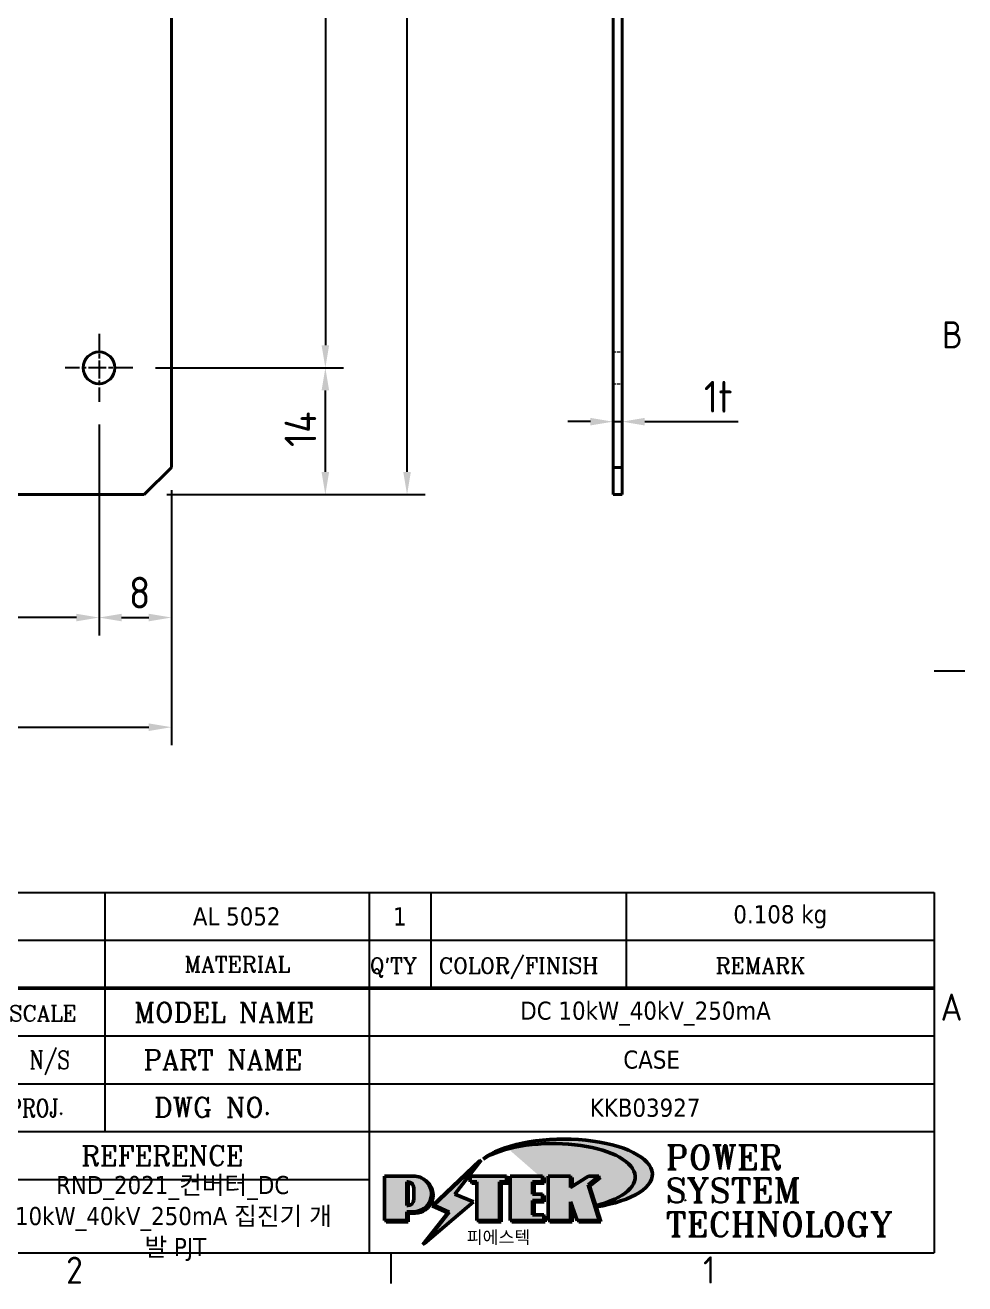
# Model space of a CAD drawing. Header units: millimetres. Extents: x 0 to 420, y 0 to 297.
# Drawn here: x 309.6 to 413.4, y 6.6 to 145.5 of the extents above; entities that cross this region are included whole.
import ezdxf
from ezdxf.enums import TextEntityAlignment as Align

# ---------------------------------------------------------------- set-up
doc = ezdxf.new("R2010")
doc.units = ezdxf.units.MM
doc.linetypes.add('CHAIN', pattern=[0.35429999999999995, 0.2362, -0.0295, 0.0591, -0.0295])
doc.linetypes.add('DASHED', pattern=[0.2067, 0.1654, -0.0413])
doc.layers.get('0').update_dxf_attribs({"color": 3, "lineweight": 25})
for name, color, linetype, lineweight in [('가려진 것(ISO)', 2, 'DASHED', 18), ('가시적인 것(ISO)', 3, 'Continuous', 40), ('경계(ISO)', 7, 'Continuous', 25), ('제목(ISO)', 5, 'Continuous', 50), ('중심 표식(ISO)', 1, 'Continuous', 25), ('치수(ISO)', 2, 'Continuous', 25), ('해치(ISO)', 7, 'Continuous', 18)]:
    doc.layers.add(name, color=color, linetype=linetype, lineweight=lineweight)
doc.styles.add('HAN_370', font='', dxfattribs={"width": 2})
doc.styles.add('RC_284', font='ROMANC.shx')
doc.styles.add('RC_292', font='ROMANC.shx')
doc.styles.add('ROMANT_294', font='romant.shx')
doc.styles.add('문자 텍스트_PSTEK_POSCO', font='isocp.shx')
doc.styles.add('치수 텍스트_PSTEK_POSCO', font='isocp.shx')
doc.styles.add('텍스트 스타일198', font='tahoma.ttf')
doc.styles.add('텍스트 스타일333', font='ROMANC.shx', dxfattribs={"width": 0.800000011920929})
doc.styles.get('HAN_370').set_extended_font_data('GulimChe')
doc.dimstyles.new('치수_PSTEK_POSCO', dxfattribs={"dimtxt": 3.5, "dimasz": 2.5, "dimexe": 2, "dimexo": 2.5, "dimgap": 1, "dimtad": 1, "dimrnd": 1e-08, "dimdsep": 46, "dimtxsty": '치수 텍스트_PSTEK_POSCO', "dimcen": 0.09, "dimdle": 10, "dimclrd": 7, "dimclre": 7, "dimclrt": 2, "dimadec": 1, "dimazin": 2, "dimtfac": 1, "dimtmove": 0, "dimatfit": 3, "dimfxl": 0, "dimtolj": 1, "dimlwd": -1, "dimlwe": -1, "dimarcsym": 0})

# ---------------------------------------------------------------- blocks, each defined once
blk = doc.blocks.new('경계 Default Border')
at = {"layer": '경계(ISO)'}
for p, q in [((410, 74.25000190734863), (413.4000015258789, 74.25000190734863)), ((350, 10), (350, 6.599999666213989))]:
    blk.add_line(p, q, dxfattribs=at)
at = {"layer": '경계(ISO)', "color": 2, "char_height": 3.00000011920929, "attachment_point": 7, "style": '문자 텍스트_PSTEK_POSCO'}
for s, insert in [('B', (410.878270202895, 109.8463944559917)), ('A', (410.7144008173592, 35.61784856929444)), ('2', (314.127739416884, 6.57139439638704)), ('1', (384.4860661041481, 6.59999988079071))]:
    blk.add_mtext(s, dxfattribs=dict(at, insert=insert))
blk = doc.blocks.new('제목 블록 PSTEK')
for color, points in [(252, [(317.2195697678507, 17.0593801673321), (322.0326348870767, 21.62682475217465), (322.2781991042243, 21.94392121864296), (317.0471853425802, 16.97985676345368), (318.7512090904202, 16.1899260703855), (316.0018030350395, 12.71868385740789), (316.3356552234328, 13.00206718743325), (318.9235935156908, 16.2694494742633)]), (5, [(321.6183518841322, 17.4193704504104), (319.5281351041078, 18.24969419629727), (322.4505835294948, 22.02344462252142), (317.2195697678507, 17.0593801673321), (318.9235935156908, 16.2694494742633), (316.1741874603099, 12.79820726128571)]), (1, [(324.4839107253602, 19.60711530335299), (325.2419748254881, 19.60711530335299), (325.2419748254881, 20.25857663940324), (321.2266040451076, 20.25857663940324), (321.2266040451076, 19.60711530335299), (321.9846681452406, 19.60711530335299), (321.9846681452406, 15.3430047401139), (324.4839107253602, 15.3430047401139)]), (252, [(321.9846681452406, 19.60711530335299), (321.4042753185749, 19.60711530335299), (321.4042753185749, 19.45905590879572), (321.9846681452406, 19.45905590879572)]), (252, [(324.6615819988275, 19.45905590879572), (325.4196460989604, 19.45905590879572), (325.4196460989604, 20.11051724484596), (325.2419748254881, 20.11051724484596), (325.2419748254881, 19.60711530335299), (324.4839107253602, 19.60711530335299), (324.4839107253602, 15.3430047401139), (322.1623394187076, 15.3430047401139), (322.1623394187076, 15.19494534555726), (324.6615819988275, 15.19494534555726)]), (1, [(329.2277337269622, 20.25857663940324), (325.65654113025, 20.25857663940324), (325.65654113025, 15.3430047401139), (329.3580259941756, 15.3430047401139), (329.3580259941756, 15.9944660761648), (328.1137701654877, 15.9944660761648), (328.1137701654877, 17.56360607323003), (329.2277337269622, 17.56360607323003), (329.2277337269622, 18.25543873810179), (328.1137701654877, 18.25543873810179), (328.1137701654877, 19.60711530335299), (329.2277337269622, 19.60711530335299)]), (252, [(328.2914414389548, 19.45905590879572), (329.4054050004294, 19.45905590879572), (329.4054050004294, 20.11051724484596), (329.2277337269622, 20.11051724484596), (329.2277337269622, 19.60711530335299), (328.1137701654877, 19.60711530335299), (328.1137701654877, 18.25543873810179), (328.2914414389548, 18.25543873810179)]), (1, [(332.3312149849806, 20.25857663940324), (329.8592894925411, 20.25857663940324), (329.8592894925411, 15.3430047401139), (332.3312149849806, 15.3430047401139), (332.3312149849806, 17.4318630164523), (333.0701931098801, 15.3430047401139), (335.4855464857051, 15.3430047401139), (334.2514536401189, 19.30614745124769), (335.4379594596742, 20.25857663940324), (334.3071782107978, 20.25857663940324), (332.3312149849806, 18.99741471888304)]), (252, [(332.5088862584528, 20.1105172448466), (332.3312149849806, 20.1105172448466), (332.3312149849806, 18.99741471888368), (332.5088862584528, 19.11081371413894)]), (252, [(335.6156307331414, 20.11051724484596), (335.2535118015555, 20.11051724484596), (334.2514536401189, 19.30614745124769), (335.4855464857051, 15.3430047401139), (333.1954852176545, 15.3430047401139), (333.2478643833523, 15.19494534555726), (335.6632177591723, 15.19494534555726), (334.4291249135862, 19.15808805669106)]), (252, [(328.2914414389548, 17.41554667867274), (329.4054050004294, 17.41554667867274), (329.4054050004294, 18.10737934354514), (329.2277337269622, 18.10737934354514), (329.2277337269622, 17.56360607323003), (328.1137701654877, 17.56360607323003), (328.1137701654877, 15.9944660761648), (328.2914414389548, 15.9944660761648)]), (252, [(332.5088862584528, 16.92964231796647), (332.3312149849806, 17.43186301645164), (332.3312149849806, 15.3430047401139), (330.0369607660135, 15.3430047401139), (330.0369607660135, 15.19494534555726), (332.5088862584528, 15.19494534555726)]), (252, [(329.5356972676428, 15.8464066816075), (329.3580259941756, 15.8464066816075), (329.3580259941756, 15.3430047401139), (325.8342124037171, 15.3430047401139), (325.8342124037171, 15.19494534555726), (329.5356972676428, 15.19494534555726)])]:
    blk.add_hatch(color=color).paths.add_polyline_path(points)
h = blk.add_hatch(color=1)
edge = h.paths.add_edge_path(flags=0)
edge.add_line((314.2242174273352, 19.60711530335299), (314.2242174273352, 17.00126995915134))
edge.add_line((314.2242174273352, 17.00126995915134), (314.3485873187598, 17.00126995915134))
edge.add_arc((314.3485873187598, 17.6527312952023), 0.6514613360509371, 270, 360)
edge.add_line((315.0000486548106, 17.6527312952023), (315.0000486548106, 18.95565396730211))
edge.add_arc((314.3485873187598, 18.95565396730212), 0.6514613360508712, 0, 90)
edge.add_line((314.3485873187598, 19.60711530335299), (314.2242174273352, 19.60711530335299))
edge = h.paths.add_edge_path()
edge.add_arc((314.9847713324306, 18.28938669179658), 1.969189947606664, 269.9999999999959, 450)
edge.add_line((314.9847713324306, 20.25857663940318), (311.7664314776902, 20.25857663940324))
edge.add_line((311.7664314776902, 20.25857663940324), (311.7664314776902, 15.3430047401139))
edge.add_line((311.7664314776902, 15.3430047401139), (314.2242174273352, 15.3430047401139))
edge.add_line((314.2242174273352, 15.3430047401139), (314.2242174273352, 16.32019674418991))
edge.add_line((314.2242174273352, 16.32019674418991), (314.9847713324307, 16.32019674418991))
h = blk.add_hatch(color=252)
edge = h.paths.add_edge_path()
edge.add_arc((314.9847713324309, 18.28938669179657), 1.969189947606666, 270, 406.8278729790604)
edge.add_arc((315.1624426058984, 18.1413272972396), 1.969189947606962, -90, 53.560984836317004, ccw=False)
edge.add_line((315.1624426058984, 16.17213734963263), (314.4018887008024, 16.17213734963263))
edge.add_line((314.4018887008024, 16.17213734963263), (314.4018887008024, 15.19494534555726))
edge.add_line((314.4018887008024, 15.19494534555726), (311.9441027511573, 15.19494534555726))
edge.add_line((311.9441027511573, 15.19494534555726), (311.9441027511573, 15.3430047401139))
edge.add_line((311.9441027511573, 15.3430047401139), (314.2242174273352, 15.3430047401139))
edge.add_line((314.2242174273352, 15.3430047401139), (314.2242174273352, 16.32019674418991))
edge.add_line((314.2242174273352, 16.32019674418991), (314.9847713324309, 16.32019674418991))
h = blk.add_hatch(color=252)
edge = h.paths.add_edge_path()
edge.add_line((314.4018887008024, 19.45905590879572), (314.5262585922315, 19.45905590879572))
edge.add_arc((314.5262585922314, 18.80759457274939), 0.6514613360463194, 60.4189348879147, 90.00000000000318, ccw=False)
edge.add_arc((314.3485873187602, 18.95565396730057), 0.6514613360524251, 39.96992292766206, 90.00000000009999)
edge.add_line((314.3485873187591, 19.60711530335307), (314.2242174273352, 19.60711530335298))
edge.add_line((314.2242174273352, 19.60711530335299), (314.2242174273352, 17.00126995915134))
edge.add_line((314.2242174273352, 17.00126995915134), (314.3485873187591, 17.00126995915134))
edge.add_arc((314.3485873187568, 17.652731295233), 0.6514613360816299, 270.0000000002, 274.6930825552478)
edge.add_line((314.4018887008024, 17.0034541317032), (314.4018887008024, 19.45905590879572))
at = {"layer": '해치(ISO)'}
h = blk.add_hatch(color=140, dxfattribs=at)
edge = h.paths.add_edge_path()
edge.add_ellipse((330.3660919371412, 20.15576403068321), major_axis=(9.100907360794343, 0), ratio=0.4069904968023172, start_angle=301.3098473703837, end_angle=507.7436900681698)
edge.add_ellipse((331.5340919371412, 20.4634168429492), major_axis=(-9.82350664112931, 0), ratio=0.3942600559756514, start_angle=111.51207141178469, end_angle=334.47025347086895, ccw=False)
edge.add_line((335.1363447531188, 16.8601935978785), (335.0955236905705, 16.99119398620872))
at = {"color": 180}
for p, q in [((182.4757929790549, 51.56524660363496), (372.4757929537551, 51.56524660363496)), ((280.8758854511282, 51.56524660363496), (280.8758854511282, 41.00524660363494)), ((310.0881549537552, 51.56524660363496), (310.0881549537553, 41.00524660363494)), ((316.9044520275131, 51.56524660363496), (316.9044520275127, 41.00524660363494)), ((338.4566026226726, 51.56524660363496), (338.4566026226727, 41.00524660363494)), ((372.4757929537551, 51.56524660363496), (372.4757929537551, 11.79100474011389)), ((182.475792979055, 46.2852466036349), (372.4757929537551, 46.28524660363492)), ((280.8758854511282, 41.00524660363494), (280.8758854511282, 25.16524660363502)), ((310.088154953755, 41.00524660363494), (310.088154953755, 11.79100474011392)), ((206.451475290024, 35.72524660363497), (372.4757929537551, 35.72524660363497)), ((255.917593136736, 30.44524660363498), (372.4757929537552, 30.44524660363501)), ((255.9175931367359, 25.16524660363502), (372.4757929537552, 25.165246603635)), ((255.9175931367359, 19.88524660363481), (310.0881549537553, 19.88524660363481)), ((182.475792979055, 11.79100474011392), (372.4757929537551, 11.79100474011389))]:
    blk.add_line(p, q, dxfattribs=at)
at = {"color": 7, "lineweight": 50}
blk.add_line((206.451475290024, 41.00524660363494), (372.4757929537551, 41.00524660363496), dxfattribs=at)
at = {"color": 7}
for p, q in [((322.2781991042243, 21.94392121864296), (317.0471853425802, 16.97985676345368)), ((322.4505835294948, 22.02344462252142), (317.2195697678507, 17.0593801673321)), ((317.2195697678507, 17.0593801673321), (322.0326348870767, 21.62682475217465)), ((319.5281351041078, 18.24969419629727), (322.4505835294948, 22.02344462252142)), ((322.0326348870767, 21.62682475217465), (322.2781991042243, 21.94392121864296)), ((311.7664314776902, 20.25900474011391), (311.7664314776902, 15.34300474011391)), ((314.9847713324309, 20.25857663940324), (311.7664314776902, 20.25857663940324)), ((314.9847713324309, 20.25857663940324), (311.7664314776902, 20.25857663940324)), ((311.7664314776902, 20.25857663940324), (311.7664314776902, 15.3430047401139)), ((314.2242174273352, 17.00126995915134), (314.2242174273352, 19.60711530335299)), ((314.2242174273352, 19.60711530335299), (314.3485873187591, 19.60711530335299)), ((314.3485873187591, 19.60711530335299), (314.2242174273352, 19.60711530335299)), ((314.2242174273352, 19.60711530335299), (314.2242174273352, 17.00126995915134)), ((314.2242174273352, 17.00126995915134), (314.2242174273352, 19.60711530335299)), ((314.2242174273352, 19.60711530335299), (314.3485873187591, 19.60711530335299)), ((314.4018887008024, 19.45905590879572), (314.5262585922314, 19.45905590879572)), ((314.4018887008024, 17.0034541317032), (314.4018887008024, 19.45905590879572)), ((325.2419748254881, 20.25857663940324), (321.2266040451076, 20.25857663940324)), ((321.2266040451076, 20.25857663940324), (321.2266040451076, 19.60711530335299)), ((325.2419748254881, 20.25857663940324), (321.2266040451076, 20.25857663940324)), ((321.2266040451076, 20.25857663940324), (321.2266040451076, 19.60711530335299)), ((321.2266040451076, 19.60711530335299), (321.9846681452406, 19.60711530335299)), ((321.2266040451076, 19.60711530335299), (321.9846681452406, 19.60711530335299)), ((321.4042753185749, 19.60711530335299), (321.4042753185749, 19.45905590879572)), ((321.9846681452406, 19.60711530335299), (321.4042753185749, 19.60711530335299)), ((321.4042753185749, 19.45905590879572), (321.9846681452406, 19.45905590879572)), ((321.9846681452406, 19.60711530335299), (321.9846681452406, 15.3430047401139)), ((321.9846681452406, 19.45905590879572), (321.9846681452406, 19.60711530335299)), ((321.9846681452406, 19.60711530335299), (321.9846681452406, 15.3430047401139)), ((324.4839107253602, 19.60711530335299), (325.2419748254881, 19.60711530335299)), ((324.4839107253602, 15.3430047401139), (324.4839107253602, 19.60711530335299)), ((325.2419748254881, 19.60711530335299), (324.4839107253602, 19.60711530335299)), ((324.4839107253602, 19.60711530335299), (324.4839107253602, 15.3430047401139)), ((324.4839107253602, 19.60711530335299), (325.2419748254881, 19.60711530335299)), ((324.4839107253602, 15.3430047401139), (324.4839107253602, 19.60711530335299)), ((324.6615819988275, 19.45905590879572), (325.4196460989604, 19.45905590879572)), ((324.6615819988275, 15.19494534555726), (324.6615819988275, 19.45905590879572)), ((325.2419748254881, 19.60711530335299), (325.2419748254881, 20.25857663940324)), ((325.2419748254881, 19.60711530335299), (325.2419748254881, 20.25857663940324)), ((325.4196460989604, 20.11051724484596), (325.2419748254881, 20.11051724484596)), ((325.2419748254881, 20.11051724484596), (325.2419748254881, 19.60711530335299)), ((325.4196460989604, 19.45905590879572), (325.4196460989604, 20.11051724484596)), ((329.2277337269622, 20.25857663940324), (325.65654113025, 20.25857663940324)), ((325.65654113025, 20.25857663940324), (325.65654113025, 15.3430047401139)), ((325.65654113025, 20.25857663940324), (325.65654113025, 15.3430047401139)), ((329.2277337269622, 20.25857663940324), (325.65654113025, 20.25857663940324)), ((328.1137701654877, 18.25543873810179), (328.1137701654877, 19.60711530335299)), ((328.1137701654877, 19.60711530335299), (329.2277337269622, 19.60711530335299)), ((329.2277337269622, 19.60711530335299), (328.1137701654877, 19.60711530335299)), ((328.1137701654877, 19.60711530335299), (328.1137701654877, 18.25543873810179)), ((328.1137701654877, 18.25543873810179), (328.1137701654877, 19.60711530335299)), ((328.1137701654877, 19.60711530335299), (329.2277337269622, 19.60711530335299)), ((328.2914414389548, 18.25543873810179), (328.2914414389548, 19.45905590879572)), ((328.2914414389548, 19.45905590879572), (329.4054050004294, 19.45905590879572)), ((329.2277337269622, 19.60711530335299), (329.2277337269622, 20.25857663940324)), ((329.2277337269622, 19.60711530335299), (329.2277337269622, 20.25857663940324)), ((329.4054050004294, 20.11051724484596), (329.2277337269622, 20.11051724484596)), ((329.2277337269622, 20.11051724484596), (329.2277337269622, 19.60711530335299)), ((329.4054050004294, 19.45905590879572), (329.4054050004294, 20.11051724484596)), ((332.3312149849806, 20.25857663940324), (329.8592894925411, 20.25857663940324)), ((329.8592894925411, 20.25857663940324), (329.8592894925411, 15.3430047401139)), ((329.8592894925411, 20.25857663940324), (329.8592894925411, 15.3430047401139)), ((332.3312149849806, 20.25857663940324), (329.8592894925411, 20.25857663940324)), ((334.3071782107978, 20.25857663940324), (332.3312149849806, 18.99741471888304)), ((332.3312149849806, 18.99741471888304), (332.3312149849806, 20.25857663940324)), ((334.3071782107978, 20.25857663940324), (332.3312149849806, 18.99741471888304)), ((332.3312149849806, 18.99741471888304), (332.3312149849806, 20.25857663940324)), ((332.5088862584528, 20.1105172448466), (332.3312149849806, 20.1105172448466)), ((332.3312149849806, 20.1105172448466), (332.3312149849806, 18.99741471888368)), ((332.5088862584528, 19.11081371413894), (332.5088862584528, 20.1105172448466)), ((334.2514536401189, 19.30614745124769), (335.4379594596742, 20.25857663940324)), ((334.2514536401189, 19.30614745124769), (335.4379594596742, 20.25857663940324)), ((335.2535118015555, 20.11051724484596), (334.2514536401189, 19.30614745124769)), ((335.4379594596742, 20.25857663940324), (334.3071782107978, 20.25857663940324)), ((335.4379594596742, 20.25857663940324), (334.3071782107978, 20.25857663940324)), ((334.4291249135862, 19.15808805669104), (335.6156307331414, 20.11051724484596)), ((335.6156307331414, 20.11051724484596), (335.2535118015555, 20.11051724484596)), ((315.0000486548106, 18.95565396730275), (315.0000486548106, 17.65273129520161)), ((315.0000486548106, 18.95565396730275), (315.0000486548106, 17.65273129520161)), ((321.6183518841322, 17.4193704504104), (319.5281351041078, 18.24969419629727)), ((329.2277337269622, 18.25543873810179), (328.1137701654877, 18.25543873810179)), ((328.1137701654877, 18.25543873810179), (328.2914414389548, 18.25543873810179)), ((329.2277337269622, 18.25543873810179), (328.1137701654877, 18.25543873810179)), ((329.2277337269622, 17.56360607323003), (329.2277337269622, 18.25543873810179)), ((329.2277337269622, 17.56360607323003), (329.2277337269622, 18.25543873810179)), ((329.4054050004294, 18.10737934354514), (329.2277337269622, 18.10737934354514)), ((329.2277337269622, 18.10737934354514), (329.2277337269622, 17.56360607323003)), ((329.4054050004294, 17.41554667867274), (329.4054050004294, 18.10737934354514)), ((332.3312149849806, 18.99741471888368), (332.5088862584528, 19.11081371413894)), ((335.4855464857051, 15.3430047401139), (334.2514536401189, 19.30614745124769)), ((334.2514536401189, 19.30614745124769), (335.4855464857051, 15.3430047401139)), ((335.4855464857051, 15.3430047401139), (334.2514536401189, 19.30614745124769)), ((335.6632177591723, 15.19494534555726), (334.4291249135862, 19.15808805669104)), ((314.3485873187591, 17.00126995915134), (314.2242174273352, 17.00126995915134)), ((314.2242174273352, 17.00126995915134), (314.3485873187591, 17.00126995915134)), ((314.3485873187591, 17.00126995915134), (314.2242174273352, 17.00126995915134)), ((316.1741874603099, 12.79820726128571), (321.6183518841322, 17.4193704504104)), ((317.0471853425802, 16.97985676345368), (318.7512090904202, 16.1899260703855)), ((318.9235935156908, 16.2694494742633), (317.2195697678507, 17.0593801673321)), ((317.2195697678507, 17.0593801673321), (318.9235935156908, 16.2694494742633)), ((328.1137701654877, 17.56360607323003), (329.2277337269622, 17.56360607323003)), ((328.1137701654877, 15.9944660761648), (328.1137701654877, 17.56360607323003)), ((329.2277337269622, 17.56360607323003), (328.1137701654877, 17.56360607323003)), ((328.1137701654877, 17.56360607323003), (328.1137701654877, 15.9944660761648)), ((328.1137701654877, 17.56360607323003), (329.2277337269622, 17.56360607323003)), ((328.1137701654877, 15.9944660761648), (328.1137701654877, 17.56360607323003)), ((328.2914414389548, 15.9944660761648), (328.2914414389548, 17.41554667867274)), ((328.2914414389548, 17.41554667867274), (329.4054050004294, 17.41554667867274)), ((332.3312149849806, 17.4318630164523), (333.0701931098801, 15.3430047401139)), ((332.3312149849806, 15.3430047401139), (332.3312149849806, 17.4318630164523)), ((332.5088862584528, 16.92964231796647), (332.3312149849806, 17.43186301645164)), ((332.3312149849806, 17.43186301645164), (332.3312149849806, 15.3430047401139)), ((332.3312149849806, 17.4318630164523), (333.0701931098801, 15.3430047401139)), ((332.3312149849806, 15.3430047401139), (332.3312149849806, 17.4318630164523)), ((332.5088862584528, 15.19494534555726), (332.5088862584528, 16.92964231796647)), ((345.0447381189468, 17.50375595811051), (344.9867755289346, 17.689895936919)), ((311.7664314776902, 15.3430047401139), (314.2242174273352, 15.3430047401139)), ((311.7664314776902, 15.3430047401139), (314.2242174273352, 15.3430047401139)), ((314.2242174273352, 15.3430047401139), (311.9441027511573, 15.3430047401139)), ((311.9441027511573, 15.3430047401139), (311.9441027511573, 15.19494534555726)), ((314.2242174273352, 16.32019674418991), (314.9847713324309, 16.32019674418991)), ((314.2242174273352, 15.3430047401139), (314.2242174273352, 16.32019674418991)), ((314.9847713324309, 16.32019674418991), (314.2242174273352, 16.32019674418991)), ((314.2242174273352, 16.32019674418991), (314.2242174273352, 15.3430047401139)), ((314.2242174273352, 16.32019674418991), (314.9847713324309, 16.32019674418991)), ((314.2242174273352, 15.3430047401139), (314.2242174273352, 16.32019674418991)), ((314.4018887008024, 16.17213734963263), (315.162442605898, 16.17213734963263)), ((314.4018887008024, 15.19494534555726), (314.4018887008024, 16.17213734963263)), ((318.7512090904202, 16.1899260703855), (316.0018030350395, 12.71868385740789)), ((318.9235935156908, 16.2694494742633), (316.1741874603099, 12.79820726128571)), ((316.3356552234328, 13.00206718743325), (318.9235935156908, 16.2694494742633)), ((321.9846681452406, 15.3430047401139), (324.4839107253602, 15.3430047401139)), ((321.9846681452406, 15.3430047401139), (324.4839107253602, 15.3430047401139)), ((324.4839107253602, 15.3430047401139), (322.1623394187076, 15.3430047401139)), ((322.1623394187076, 15.3430047401139), (322.1623394187076, 15.19494534555726)), ((325.65654113025, 15.3430047401139), (329.3580259941756, 15.3430047401139)), ((325.65654113025, 15.3430047401139), (329.3580259941756, 15.3430047401139)), ((329.3580259941756, 15.3430047401139), (325.8342124037171, 15.3430047401139)), ((325.8342124037171, 15.3430047401139), (325.8342124037171, 15.19494534555726)), ((329.3580259941756, 15.9944660761648), (328.1137701654877, 15.9944660761648)), ((328.1137701654877, 15.9944660761648), (328.2914414389548, 15.9944660761648)), ((329.3580259941756, 15.9944660761648), (328.1137701654877, 15.9944660761648)), ((329.3580259941756, 15.3430047401139), (329.3580259941756, 15.9944660761648)), ((329.3580259941756, 15.3430047401139), (329.3580259941756, 15.9944660761648)), ((329.5356972676428, 15.8464066816075), (329.3580259941756, 15.8464066816075)), ((329.3580259941756, 15.8464066816075), (329.3580259941756, 15.3430047401139)), ((329.5356972676428, 15.19494534555726), (329.5356972676428, 15.8464066816075)), ((329.8592894925411, 15.3430047401139), (332.3312149849806, 15.3430047401139)), ((329.8592894925411, 15.3430047401139), (332.3312149849806, 15.3430047401139)), ((332.3312149849806, 15.3430047401139), (330.0369607660135, 15.3430047401139)), ((330.0369607660135, 15.3430047401139), (330.0369607660135, 15.19494534555726)), ((333.0701931098801, 15.3430047401139), (335.4855464857051, 15.3430047401139)), ((333.0701931098801, 15.3430047401139), (335.4855464857051, 15.3430047401139)), ((335.4855464857051, 15.3430047401139), (333.1954852176545, 15.3430047401139)), ((333.1954852176545, 15.3430047401139), (333.2478643833523, 15.19494534555726)), ((311.9441027511573, 15.19494534555726), (314.4018887008024, 15.19494534555726)), ((322.1623394187076, 15.19494534555726), (324.6615819988275, 15.19494534555726)), ((325.8342124037171, 15.19494534555726), (329.5356972676428, 15.19494534555726)), ((330.0369607660135, 15.19494534555726), (332.5088862584528, 15.19494534555726)), ((333.2478643833523, 15.19494534555726), (335.6632177591723, 15.19494534555726)), ((316.0018030350395, 12.71868385740789), (316.3356552234328, 13.00206718743325))]:
    blk.add_line(p, q, dxfattribs=at)
at = {"color": 5}
for p, q in [((322.4505835294948, 22.02344462252142), (317.2195697678507, 17.0593801673321)), ((319.5281351041078, 18.24969419629727), (322.4505835294948, 22.02344462252142)), ((321.6183518841322, 17.4193704504104), (319.5281351041078, 18.24969419629727)), ((316.1741874603099, 12.79820726128571), (321.6183518841322, 17.4193704504104)), ((317.2195697678507, 17.0593801673321), (318.9235935156908, 16.2694494742633)), ((318.9235935156908, 16.2694494742633), (316.1741874603099, 12.79820726128571))]:
    blk.add_line(p, q, dxfattribs=at)
at = {"color": 1}
for p, q in [((314.9847713324309, 20.25857663940324), (311.7664314776902, 20.25857663940324)), ((311.7664314776902, 20.25857663940324), (311.7664314776902, 15.3430047401139)), ((314.2242174273352, 17.00126995915134), (314.2242174273352, 19.60711530335299)), ((314.2242174273352, 19.60711530335299), (314.3485873187591, 19.60711530335299)), ((325.2419748254881, 20.25857663940324), (321.2266040451076, 20.25857663940324)), ((321.2266040451076, 20.25857663940324), (321.2266040451076, 19.60711530335299)), ((321.2266040451076, 19.60711530335299), (321.9846681452406, 19.60711530335299)), ((321.9846681452406, 19.60711530335299), (321.9846681452406, 15.3430047401139)), ((324.4839107253602, 19.60711530335299), (325.2419748254881, 19.60711530335299)), ((324.4839107253602, 15.3430047401139), (324.4839107253602, 19.60711530335299)), ((325.2419748254881, 19.60711530335299), (325.2419748254881, 20.25857663940324)), ((329.2277337269622, 20.25857663940324), (325.65654113025, 20.25857663940324)), ((325.65654113025, 20.25857663940324), (325.65654113025, 15.3430047401139)), ((328.1137701654877, 18.25543873810179), (328.1137701654877, 19.60711530335299)), ((328.1137701654877, 19.60711530335299), (329.2277337269622, 19.60711530335299)), ((329.2277337269622, 19.60711530335299), (329.2277337269622, 20.25857663940324)), ((332.3312149849806, 20.25857663940324), (329.8592894925411, 20.25857663940324)), ((329.8592894925411, 20.25857663940324), (329.8592894925411, 15.3430047401139)), ((334.3071782107978, 20.25857663940324), (332.3312149849806, 18.99741471888304)), ((332.3312149849806, 18.99741471888304), (332.3312149849806, 20.25857663940324)), ((334.2514536401189, 19.30614745124769), (335.4379594596742, 20.25857663940324)), ((335.4379594596742, 20.25857663940324), (334.3071782107978, 20.25857663940324)), ((315.0000486548106, 18.95565396730275), (315.0000486548106, 17.65273129520161)), ((329.2277337269622, 18.25543873810179), (328.1137701654877, 18.25543873810179)), ((329.2277337269622, 17.56360607323003), (329.2277337269622, 18.25543873810179)), ((335.4855464857051, 15.3430047401139), (334.2514536401189, 19.30614745124769)), ((314.3485873187591, 17.00126995915134), (314.2242174273352, 17.00126995915134)), ((328.1137701654877, 17.56360607323003), (329.2277337269622, 17.56360607323003)), ((328.1137701654877, 15.9944660761648), (328.1137701654877, 17.56360607323003)), ((332.3312149849806, 17.4318630164523), (333.0701931098801, 15.3430047401139)), ((332.3312149849806, 15.3430047401139), (332.3312149849806, 17.4318630164523)), ((311.7664314776902, 15.3430047401139), (314.2242174273352, 15.3430047401139)), ((314.2242174273352, 16.32019674418991), (314.9847713324309, 16.32019674418991)), ((314.2242174273352, 15.3430047401139), (314.2242174273352, 16.32019674418991)), ((321.9846681452406, 15.3430047401139), (324.4839107253602, 15.3430047401139)), ((325.65654113025, 15.3430047401139), (329.3580259941756, 15.3430047401139)), ((329.3580259941756, 15.9944660761648), (328.1137701654877, 15.9944660761648)), ((329.3580259941756, 15.3430047401139), (329.3580259941756, 15.9944660761648)), ((329.8592894925411, 15.3430047401139), (332.3312149849806, 15.3430047401139)), ((333.0701931098801, 15.3430047401139), (335.4855464857051, 15.3430047401139))]:
    blk.add_line(p, q, dxfattribs=at)
at = {"color": 7}
for centre, radius, start, end in [((314.3485873187598, 18.95565396730211), 0.6514613360508712, 0, 90), ((314.3485873187602, 18.95565396730057), 0.6514613360524251, 39.96992292766117, 90), ((314.3485873187598, 18.95565396730212), 0.6514613360508712, 0, 90), ((314.5262585922314, 18.80759457274939), 0.6514613360463193, 60.41893488791137, 90), ((314.9847713324309, 18.28938669179658), 1.969189947606665, 270, 90), ((314.9847713324309, 18.28938669179658), 1.969189947606665, 270, 90), ((314.9847713324307, 18.2893866917965), 1.969189947606594, 270, 46.82787297909833), ((315.1624426058984, 18.1413272972396), 1.969189947606961, 270, 53.56098483636067), ((314.3485873187597, 17.65273129520228), 0.6514613360509381, 270, 0), ((314.3485873187598, 17.6527312952023), 0.6514613360509381, 270, 0), ((314.3485873187568, 17.652731295233), 0.6514613360816299, 270, 274.6930825552478)]:
    blk.add_arc(centre, radius, start, end, dxfattribs=at)
at = {"color": 1}
for centre, radius, start, end in [((314.3485873187598, 18.95565396730211), 0.6514613360508712, 0, 90), ((314.9847713324309, 18.28938669179657), 1.969189947606665, 270, 90), ((314.3485873187598, 17.6527312952023), 0.6514613360509381, 270, 0)]:
    blk.add_arc(centre, radius, start, end, dxfattribs=at)
at = {"layer": '제목(ISO)'}
for p, q in [((322.2781991042243, 21.94392121864296), (317.0471853425802, 16.97985676345368)), ((322.4505835294948, 22.02344462252142), (317.2195697678507, 17.0593801673321)), ((317.2195697678507, 17.0593801673321), (322.0326348870767, 21.62682475217465)), ((319.5281351041078, 18.24969419629727), (322.4505835294948, 22.02344462252142)), ((322.0326348870767, 21.62682475217465), (322.2781991042243, 21.94392121864296)), ((314.9847713324306, 20.25857663940324), (311.7664314776902, 20.25857663940324)), ((311.7664314776902, 20.25857663940324), (311.7664314776902, 15.3430047401139)), ((314.2242174273352, 17.00126995915134), (314.2242174273352, 19.60711530335299)), ((314.2242174273352, 19.60711530335299), (314.3485873187598, 19.60711530335299)), ((314.3485873187591, 19.60711530335299), (314.2242174273352, 19.60711530335299)), ((314.2242174273352, 19.60711530335299), (314.2242174273352, 17.00126995915134)), ((314.4018887008024, 19.45905590879572), (314.5262585922314, 19.45905590879572)), ((314.4018887008024, 17.0034541317032), (314.4018887008024, 19.45905590879572)), ((325.2419748254881, 20.25857663940324), (321.2266040451076, 20.25857663940324)), ((321.2266040451076, 20.25857663940324), (321.2266040451076, 19.60711530335299)), ((321.2266040451076, 19.60711530335299), (321.9846681452406, 19.60711530335299)), ((321.9846681452406, 19.60711530335299), (321.4042753185749, 19.60711530335299)), ((321.4042753185749, 19.60711530335299), (321.4042753185749, 19.45905590879572)), ((321.4042753185749, 19.45905590879572), (321.9846681452406, 19.45905590879572)), ((321.9846681452406, 19.60711530335299), (321.9846681452406, 15.3430047401139)), ((321.9846681452406, 19.45905590879572), (321.9846681452406, 19.60711530335299)), ((324.4839107253602, 19.60711530335299), (325.2419748254881, 19.60711530335299)), ((324.4839107253602, 15.3430047401139), (324.4839107253602, 19.60711530335299)), ((325.2419748254881, 19.60711530335299), (324.4839107253602, 19.60711530335299)), ((324.4839107253602, 19.60711530335299), (324.4839107253602, 15.3430047401139)), ((324.6615819988275, 19.45905590879572), (325.4196460989604, 19.45905590879572)), ((324.6615819988275, 15.19494534555726), (324.6615819988275, 19.45905590879572)), ((325.2419748254881, 19.60711530335299), (325.2419748254881, 20.25857663940324)), ((325.4196460989604, 20.11051724484596), (325.2419748254881, 20.11051724484596)), ((325.2419748254881, 20.11051724484596), (325.2419748254881, 19.60711530335299)), ((325.4196460989604, 19.45905590879572), (325.4196460989604, 20.11051724484596)), ((329.2277337269622, 20.25857663940324), (325.65654113025, 20.25857663940324)), ((325.65654113025, 20.25857663940324), (325.65654113025, 15.3430047401139)), ((328.1137701654877, 18.25543873810179), (328.1137701654877, 19.60711530335299)), ((328.1137701654877, 19.60711530335299), (329.2277337269622, 19.60711530335299)), ((329.2277337269622, 19.60711530335299), (328.1137701654877, 19.60711530335299)), ((328.1137701654877, 19.60711530335299), (328.1137701654877, 18.25543873810179)), ((328.2914414389548, 19.45905590879572), (329.4054050004294, 19.45905590879572)), ((328.2914414389548, 18.25543873810179), (328.2914414389548, 19.45905590879572)), ((329.2277337269622, 19.60711530335299), (329.2277337269622, 20.25857663940324)), ((329.4054050004294, 20.11051724484596), (329.2277337269622, 20.11051724484596)), ((329.2277337269622, 20.11051724484596), (329.2277337269622, 19.60711530335299)), ((329.4054050004294, 19.45905590879572), (329.4054050004294, 20.11051724484596)), ((332.3312149849806, 20.25857663940324), (329.8592894925411, 20.25857663940324)), ((329.8592894925411, 20.25857663940324), (329.8592894925411, 15.3430047401139)), ((334.3071782107978, 20.25857663940324), (332.3312149849806, 18.99741471888304)), ((332.3312149849806, 18.99741471888304), (332.3312149849806, 20.25857663940324)), ((332.5088862584528, 20.1105172448466), (332.3312149849806, 20.1105172448466)), ((332.3312149849806, 20.1105172448466), (332.3312149849806, 18.99741471888368)), ((332.5088862584528, 19.11081371413894), (332.5088862584528, 20.1105172448466)), ((334.2514536401189, 19.30614745124769), (335.4379594596742, 20.25857663940324)), ((335.2535118015555, 20.11051724484596), (334.2514536401189, 19.30614745124769)), ((335.4379594596742, 20.25857663940324), (334.3071782107978, 20.25857663940324)), ((334.4291249135862, 19.15808805669106), (335.6156307331414, 20.11051724484596)), ((335.6156307331414, 20.11051724484596), (335.2535118015555, 20.11051724484596)), ((315.0000486548106, 18.95565396730211), (315.0000486548106, 17.6527312952023)), ((321.6183518841322, 17.4193704504104), (319.5281351041078, 18.24969419629727)), ((329.2277337269622, 18.25543873810179), (328.1137701654877, 18.25543873810179)), ((328.1137701654877, 18.25543873810179), (328.2914414389548, 18.25543873810179)), ((329.2277337269622, 17.56360607323003), (329.2277337269622, 18.25543873810179)), ((329.4054050004294, 18.10737934354514), (329.2277337269622, 18.10737934354514)), ((329.2277337269622, 18.10737934354514), (329.2277337269622, 17.56360607323003)), ((329.4054050004294, 17.41554667867274), (329.4054050004294, 18.10737934354514)), ((332.3312149849806, 18.99741471888368), (332.5088862584528, 19.11081371413894)), ((335.4855464857051, 15.3430047401139), (334.2514536401189, 19.30614745124769)), ((334.2514536401189, 19.30614745124769), (335.4855464857051, 15.3430047401139)), ((335.6632177591723, 15.19494534555726), (334.4291249135862, 19.15808805669106)), ((314.3485873187598, 17.00126995915134), (314.2242174273352, 17.00126995915134)), ((314.2242174273352, 17.00126995915134), (314.3485873187591, 17.00126995915134)), ((316.1741874603099, 12.79820726128571), (321.6183518841322, 17.4193704504104)), ((317.0471853425802, 16.97985676345368), (318.7512090904202, 16.1899260703855)), ((317.2195697678507, 17.0593801673321), (318.9235935156908, 16.2694494742633)), ((318.9235935156908, 16.2694494742633), (317.2195697678507, 17.0593801673321)), ((328.1137701654877, 15.9944660761648), (328.1137701654877, 17.56360607323003)), ((328.1137701654877, 17.56360607323003), (329.2277337269622, 17.56360607323003)), ((329.2277337269622, 17.56360607323003), (328.1137701654877, 17.56360607323003)), ((328.1137701654877, 17.56360607323003), (328.1137701654877, 15.9944660761648)), ((328.2914414389548, 17.41554667867274), (329.4054050004294, 17.41554667867274)), ((328.2914414389548, 15.9944660761648), (328.2914414389548, 17.41554667867274)), ((332.3312149849806, 15.3430047401139), (332.3312149849806, 17.4318630164523)), ((332.3312149849806, 17.4318630164523), (333.0701931098801, 15.3430047401139)), ((332.5088862584528, 16.92964231796647), (332.3312149849806, 17.43186301645164)), ((332.3312149849806, 17.43186301645164), (332.3312149849806, 15.3430047401139)), ((332.5088862584528, 15.19494534555726), (332.5088862584528, 16.92964231796647)), ((311.7664314776902, 15.3430047401139), (314.2242174273352, 15.3430047401139)), ((314.2242174273352, 15.3430047401139), (311.9441027511573, 15.3430047401139)), ((311.9441027511573, 15.3430047401139), (311.9441027511573, 15.19494534555726)), ((314.2242174273352, 15.3430047401139), (314.2242174273352, 16.32019674418991)), ((314.2242174273352, 16.32019674418991), (314.9847713324307, 16.32019674418991)), ((314.9847713324309, 16.32019674418991), (314.2242174273352, 16.32019674418991)), ((314.2242174273352, 16.32019674418991), (314.2242174273352, 15.3430047401139)), ((314.4018887008024, 15.19494534555726), (314.4018887008024, 16.17213734963263)), ((314.4018887008024, 16.17213734963263), (315.1624426058984, 16.17213734963263)), ((318.7512090904202, 16.1899260703855), (316.0018030350395, 12.71868385740789)), ((318.9235935156908, 16.2694494742633), (316.1741874603099, 12.79820726128571)), ((316.3356552234328, 13.00206718743325), (318.9235935156908, 16.2694494742633)), ((321.9846681452406, 15.3430047401139), (324.4839107253602, 15.3430047401139)), ((324.4839107253602, 15.3430047401139), (322.1623394187076, 15.3430047401139)), ((322.1623394187076, 15.3430047401139), (322.1623394187076, 15.19494534555726)), ((325.65654113025, 15.3430047401139), (329.3580259941756, 15.3430047401139)), ((329.3580259941756, 15.3430047401139), (325.8342124037171, 15.3430047401139)), ((325.8342124037171, 15.3430047401139), (325.8342124037171, 15.19494534555726)), ((329.3580259941756, 15.9944660761648), (328.1137701654877, 15.9944660761648)), ((328.1137701654877, 15.9944660761648), (328.2914414389548, 15.9944660761648)), ((329.3580259941756, 15.3430047401139), (329.3580259941756, 15.9944660761648)), ((329.5356972676428, 15.8464066816075), (329.3580259941756, 15.8464066816075)), ((329.3580259941756, 15.8464066816075), (329.3580259941756, 15.3430047401139)), ((329.5356972676428, 15.19494534555726), (329.5356972676428, 15.8464066816075)), ((329.8592894925411, 15.3430047401139), (332.3312149849806, 15.3430047401139)), ((332.3312149849806, 15.3430047401139), (330.0369607660135, 15.3430047401139)), ((330.0369607660135, 15.3430047401139), (330.0369607660135, 15.19494534555726)), ((333.0701931098801, 15.3430047401139), (335.4855464857051, 15.3430047401139)), ((335.4855464857051, 15.3430047401139), (333.1954852176545, 15.3430047401139)), ((333.1954852176545, 15.3430047401139), (333.2478643833523, 15.19494534555726)), ((311.9441027511573, 15.19494534555726), (314.4018887008024, 15.19494534555726)), ((322.1623394187076, 15.19494534555726), (324.6615819988275, 15.19494534555726)), ((325.8342124037171, 15.19494534555726), (329.5356972676428, 15.19494534555726)), ((330.0369607660135, 15.19494534555726), (332.5088862584528, 15.19494534555726)), ((333.2478643833523, 15.19494534555726), (335.6632177591723, 15.19494534555726)), ((316.0018030350395, 12.71868385740789), (316.3356552234328, 13.00206718743325))]:
    blk.add_line(p, q, dxfattribs=at)
at = {"layer": '제목(ISO)', "color": 4}
blk.add_line((335.1363447531188, 16.8601935978785), (335.0955236905705, 16.99119398620872), dxfattribs=at)
at = {"layer": '제목(ISO)'}
for centre, radius, start, end in [((314.3485873187598, 18.95565396730212), 0.6514613360508712, 0, 90), ((314.3485873187602, 18.95565396730057), 0.6514613360524251, 39.96992292766117, 90), ((314.5262585922314, 18.80759457274939), 0.6514613360463193, 60.41893488791137, 90), ((314.9847713324306, 18.28938669179658), 1.969189947606664, 46.82787297909431, 90), ((314.9847713324307, 18.2893866917965), 1.969189947606594, 270, 46.82787297909833), ((314.9847713324309, 18.28938669179657), 1.969189947606666, 270, 46.8278729790603), ((315.1624426058984, 18.1413272972396), 1.969189947606962, 270, 53.56098483631701), ((314.3485873187598, 17.6527312952023), 0.6514613360509371, 270, 0), ((314.3485873187568, 17.652731295233), 0.6514613360816299, 270, 274.6930825552478)]:
    blk.add_arc(centre, radius, start, end, dxfattribs=at)
at = {"layer": '제목(ISO)', "color": 4}
for centre, major_axis, ratio, start_param, end_param in [((331.5340919371412, 20.4634168429492), (9.82350664112931, 0), 0.3942600559756514, 5.087845455444478, 8.97919982663645), ((330.3660919371412, 20.15576403068321), (9.100907360794343, 0), 0.4069904968023172, 5.258848905294775, 8.861799147915196)]:
    blk.add_ellipse(centre, major_axis=major_axis, ratio=ratio, start_param=start_param, end_param=end_param, dxfattribs=at)
at = {"color": 2, "style": 'RC_284'}
blk.add_text('MATERIAL', height=1.742399930953979, dxfattribs=at).set_placement((295.4820202024417, 43.64524660363492), align=Align.MIDDLE_CENTER)
at = {"color": 2}
for s, height, style, p in [('COLOR/FINISH', 1.742399930953979, 'RC_284', (317.7725341324144, 42.62317362549192)), ("Q'TY", 1.742399930953979, 'RC_284', (310.1440786515383, 42.62317362549192)), ('REMARK', 1.742399930953979, 'RC_284', (348.346649953877, 42.62317362549192)), ('SCALE', 1.742399930953979, 'RC_284', (270.2934779252897, 37.34317362549218)), ('MODEL NAME', 2.178000062704086, 'RC_292', (284.096330289083, 37.25462520371384)), ('PART NAME', 2.178000062704086, 'RC_292', (285.1416959765849, 32.03045329421792)), (' DWG NO.', 2.178000062704086, 'RC_292', (284.8124284083233, 26.75045329421772)), ('REFERENCE', 2.178000062704086, 'RC_292', (278.2741065029841, 21.43214925458022))]:
    blk.add_text(s, height=height, dxfattribs=dict(at, style=style)).set_placement(p)
at = {"color": 7, "style": '텍스트 스타일333', "width": 0.7999999523162842}
blk.add_text('N/S', height=2.000000029802322, dxfattribs=at).set_placement((274.7838860285014, 33.08524660363496), align=Align.MIDDLE_CENTER)
at = {"color": 2, "style": '텍스트 스타일333', "width": 0.7999999523162842}
blk.add_text('3rd ANGLE PROJ.', height=2.000000029802322, dxfattribs=at).set_placement((256.8430306642954, 26.76148381654429))
at = {"color": 7, "style": 'ROMANT_294'}
for s, p in [('POWER', (342.82727231297, 20.97115304607566)), ('SYSTEM', (342.82727231297, 17.3284636719184)), ('TECHNOLOGY', (342.82727231297, 13.57194088644453))]:
    blk.add_text(s, height=2.700000107288361, dxfattribs=at).set_placement(p)
at = {"color": 7, "insert": (320.8519732224835, 14.21236326823155), "char_height": 1.400000005960464, "attachment_point": 1, "line_spacing_factor": 0.3319999873638153, "style": 'HAN_370'}
blk.add_mtext('\\fHY견고딕|b0|i0;\\H1.4000;피에스텍', dxfattribs=at)
at = {"layer": '제목(ISO)', "color": 7, "style": '텍스트 스타일198'}
for tag, p in [('설명_001', (233.7032146386433, 47.92245856837096)), ('재질_001', (290.6002202955571, 47.92524659519488)), ('질량\\P3;_001', (350.3046145979153, 48.1643332325385)), ('부품_번호_001', (195.7843283186424, 47.68004260673702)), ("3._Q'TY_001", (312.7051684940307, 47.92188863680521)), ('1._MODEL_NAME_001', (326.7684841840689, 37.52172745615292)), ('제목_001', (338.1474522096431, 32.12134217035067)), ('부품_번호_001', (334.4435685718743, 26.8052465951949)), ('설계자_001', (210.6823963971569, 25.23312566343435)), ('점검자_001', (226.4283219502686, 25.23446884679021)), ('프로젝트_001', (275.4908784891643, 18.26999428335376)), ('시트_크기_001', (260.807090429518, 14.83812566343425)), ('프로젝트_002', (270.9501059153493, 14.84611504470225)), ('작성_날짜_001', (207.6508315629738, 13.26600473167383)), ('프로젝트_003', (285.2523677708828, 11.42223580605074))]:
    blk.add_attdef(tag, p, '', height=2.000000029802322, dxfattribs=at)
for tag, p in [('4._COLOR', (327.6805273250926, 48.92524660363493)), ('엔지니어링_승인자', (247.673240162284, 26.23312567187446)), ('점검_날짜', (231.1845342133799, 14.26600474011394)), ('엔지니어링_승인_날짜', (247.6732401622839, 14.26600474011394))]:
    blk.add_attdef(tag, text='', height=2.000000029802322, dxfattribs=at).set_placement(p, align=Align.MIDDLE_CENTER)
blk = doc.blocks.new('*D23')
at = {"layer": 'Defpoints', "color": 0}
for p in [(51.75922860782828, 96.70043857822324), (325.7592286078283, 96.70043857822327), (325.7592286078283, 68.025752092378)]:
    blk.add_point(p, dxfattribs=at)
at = {"layer": '치수(ISO)', "color": 7}
for p, q in [((51.75922860782828, 94.20043857822324), (51.75922860782828, 66.025752092378)), ((325.7592286078283, 94.20043857822327), (325.7592286078283, 66.025752092378)), ((54.25922860782828, 68.025752092378), (323.2592286078283, 68.025752092378))]:
    blk.add_line(p, q, dxfattribs=at)
for points in [[(54.25922860782828, 68.44241875904467), (54.25922860782828, 67.60908542571133), (51.75922860782828, 68.025752092378)], [(323.2592286078283, 68.44241875904467), (323.2592286078283, 67.60908542571133), (325.7592286078283, 68.025752092378)]]:
    blk.add_solid(points, dxfattribs=at)
at = {"layer": '치수(ISO)', "color": 2, "insert": (185.3897896314504, 70.77609658056697), "char_height": 3.5, "attachment_point": 4, "style": '치수 텍스트_PSTEK_POSCO'}
blk.add_mtext('\\A1;274', dxfattribs=at)
blk = doc.blocks.new('*D24')
at = {"layer": 'Defpoints', "color": 0}
for p in [(322.7592286078283, 238.7004385782232), (351.784953626325, 238.7004385782232), (322.7592286078283, 93.70043857822326)]:
    blk.add_point(p, dxfattribs=at)
at = {"layer": '치수(ISO)', "color": 7}
for p, q in [((325.2592286078283, 238.7004385782232), (353.784953626325, 238.7004385782232)), ((351.784953626325, 96.20043857822326), (351.784953626325, 236.2004385782232)), ((325.2592286078283, 93.70043857822326), (353.784953626325, 93.70043857822324))]:
    blk.add_line(p, q, dxfattribs=at)
for points in [[(351.3682869596583, 236.2004385782232), (352.2016202929917, 236.2004385782232), (351.784953626325, 238.7004385782232)], [(351.3682869596583, 96.20043857822326), (352.2016202929917, 96.20043857822324), (351.784953626325, 93.70043857822326)]]:
    blk.add_solid(points, dxfattribs=at)
at = {"layer": '치수(ISO)', "color": 2, "insert": (349.034953626325, 163.1529512048079), "char_height": 3.5, "attachment_point": 4, "rotation": 90, "style": '치수 텍스트_PSTEK_POSCO'}
blk.add_mtext('\\A1;145', dxfattribs=at)
blk = doc.blocks.new('*D25')
at = {"layer": 'Defpoints', "color": 0}
for p in [(321.5092286078283, 224.7004385782232), (321.5092286078283, 107.7004385782232), (342.7592286078283, 107.7004385782232)]:
    blk.add_point(p, dxfattribs=at)
at = {"layer": '치수(ISO)', "color": 7}
for p, q in [((324.0092286078283, 224.7004385782232), (344.7592286078283, 224.7004385782232)), ((342.7592286078283, 222.2004385782232), (342.7592286078283, 110.2004385782232)), ((324.0092286078283, 107.7004385782232), (344.7592286078283, 107.7004385782232))]:
    blk.add_line(p, q, dxfattribs=at)
for points in [[(342.3425619411616, 222.2004385782232), (343.175895274495, 222.2004385782232), (342.7592286078283, 224.7004385782232)], [(342.3425619411616, 110.2004385782232), (343.175895274495, 110.2004385782232), (342.7592286078283, 107.7004385782232)]]:
    blk.add_solid(points, dxfattribs=at)
at = {"layer": '치수(ISO)', "color": 2, "insert": (340.0092286078283, 163.7504385782233), "char_height": 3.5, "attachment_point": 4, "rotation": 90, "style": '치수 텍스트_PSTEK_POSCO'}
blk.add_mtext('\\A1;117', dxfattribs=at)
blk = doc.blocks.new('*D26')
at = {"layer": 'Defpoints', "color": 0}
for p in [(59.75922860782831, 103.9504385782233), (317.7592286078283, 103.9504385782232), (59.75922860782831, 80.13156749418378)]:
    blk.add_point(p, dxfattribs=at)
at = {"layer": '치수(ISO)', "color": 7}
for p, q in [((59.75922860782831, 101.4504385782233), (59.75922860782831, 78.13156749418378)), ((317.7592286078283, 101.4504385782232), (317.7592286078283, 78.13156749418378)), ((315.2592286078283, 80.13156749418378), (62.25922860782831, 80.13156749418378))]:
    blk.add_line(p, q, dxfattribs=at)
for points in [[(62.25922860782831, 80.54823416085046), (62.25922860782831, 79.71490082751711), (59.75922860782831, 80.13156749418378)], [(315.2592286078283, 80.54823416085046), (315.2592286078283, 79.71490082751711), (317.7592286078283, 80.13156749418378)]]:
    blk.add_solid(points, dxfattribs=at)
at = {"layer": '치수(ISO)', "color": 2, "insert": (185.5647896314503, 82.88191198237276), "char_height": 3.5, "attachment_point": 4, "style": '치수 텍스트_PSTEK_POSCO'}
blk.add_mtext('\\A1;258', dxfattribs=at)
blk = doc.blocks.new('*D27')
at = {"layer": 'Defpoints', "color": 0}
for p in [(317.7592286078283, 103.9504385782232), (325.7592286078283, 96.70043857822327), (325.7592286078283, 80.13156749418378)]:
    blk.add_point(p, dxfattribs=at)
at = {"layer": '치수(ISO)', "color": 7}
for p, q in [((317.7592286078283, 101.4504385782232), (317.7592286078283, 78.13156749418378)), ((325.7592286078283, 94.20043857822327), (325.7592286078283, 78.13156749418378)), ((320.2592286078283, 80.13156749418378), (323.2592286078283, 80.13156749418378))]:
    blk.add_line(p, q, dxfattribs=at)
for points in [[(320.2592286078283, 80.54823416085046), (320.2592286078283, 79.71490082751711), (317.7592286078283, 80.13156749418378)], [(323.2592286078283, 80.54823416085046), (323.2592286078283, 79.71490082751711), (325.7592286078283, 80.13156749418378)]]:
    blk.add_solid(points, dxfattribs=at)
at = {"layer": '치수(ISO)', "color": 2, "insert": (321.0592286078283, 82.88156749418378), "char_height": 3.5, "attachment_point": 4, "style": '치수 텍스트_PSTEK_POSCO'}
blk.add_mtext('\\A1;8', dxfattribs=at)
blk = doc.blocks.new('*D29')
at = {"layer": 'Defpoints', "color": 0}
for p in [(321.5092286078283, 107.7004385782232), (342.7592286078283, 107.7004385782232), (322.7592286078283, 93.70043857822326)]:
    blk.add_point(p, dxfattribs=at)
at = {"layer": '치수(ISO)', "color": 7}
for p, q in [((324.0092286078283, 107.7004385782232), (344.7592286078283, 107.7004385782232)), ((342.7592286078283, 96.20043857822326), (342.7592286078283, 105.2004385782232)), ((325.2592286078283, 93.70043857822326), (344.7592286078283, 93.70043857822326))]:
    blk.add_line(p, q, dxfattribs=at)
for points in [[(342.3425619411616, 105.2004385782232), (343.175895274495, 105.2004385782232), (342.7592286078283, 107.7004385782232)], [(342.3425619411616, 96.20043857822326), (343.175895274495, 96.20043857822326), (342.7592286078283, 93.70043857822326)]]:
    blk.add_solid(points, dxfattribs=at)
at = {"layer": '치수(ISO)', "color": 2, "insert": (340.0092286078283, 98.95043857822324), "char_height": 3.5, "attachment_point": 4, "rotation": 90, "style": '치수 텍스트_PSTEK_POSCO'}
blk.add_mtext('\\A1;14', dxfattribs=at)
blk = doc.blocks.new('*D31')
at = {"layer": 'Defpoints', "color": 0}
for p in [(375.5460789660053, 101.7563351031021), (374.5460789660053, 96.70043857822327), (375.5460789660053, 96.70043857822324)]:
    blk.add_point(p, dxfattribs=at)
at = {"layer": '치수(ISO)', "color": 7}
for p, q in [((372.0460789660053, 101.7563351031021), (369.5460789660053, 101.7563351031021)), ((374.5460789660053, 101.7563351031021), (375.5460789660053, 101.7563351031021)), ((378.0460789660053, 101.7563351031021), (388.3750716611416, 101.7563351031021))]:
    blk.add_line(p, q, dxfattribs=at)
for points in [[(372.0460789660053, 102.1730017697687), (372.0460789660053, 101.3396684364354), (374.5460789660053, 101.7563351031021)], [(378.0460789660053, 102.1730017697687), (378.0460789660053, 101.3396684364354), (375.5460789660053, 101.7563351031021)]]:
    blk.add_solid(points, dxfattribs=at)
at = {"layer": '치수(ISO)', "color": 2, "insert": (384.5750716611416, 104.5063351031021), "char_height": 3.5, "attachment_point": 4, "style": '치수 텍스트_PSTEK_POSCO'}
blk.add_mtext('\\A1;1t', dxfattribs=at)

msp = doc.modelspace()

# ---------------------------------------------------------------- linework, layer by layer
at = {"layer": '가려진 것(ISO)', "ltscale": 1.904596567153931}
for p, q in [((374.5460789660029, 109.4504385782232), (375.5460789660029, 109.4504385782232)), ((374.5460789660029, 105.9504385782232), (375.5460789660029, 105.9504385782232))]:
    msp.add_line(p, q, dxfattribs=at)
at = {"layer": '가시적인 것(ISO)'}
for p, q in [((325.7592286078283, 235.7004385782232), (325.7592286078283, 96.70043857822324)), ((374.5460789660053, 235.7004385782232), (374.5460789660053, 96.70043857822324)), ((375.5460789660053, 96.70043857822324), (375.5460789660053, 235.7004385782232)), ((325.7592286078283, 96.70043857822324), (322.7592286078283, 93.70043857822324)), ((374.5460789660053, 96.70043857822324), (374.5460789660044, 93.70043857822324)), ((375.5460789660053, 96.70043857822324), (374.5460789660053, 96.70043857822324)), ((375.5460789660044, 93.70043857822324), (375.5460789660053, 96.70043857822324)), ((322.7592286078283, 93.70043857822324), (54.75922860782831, 93.70043857822324)), ((374.5460789660044, 93.70043857822324), (375.5460789660044, 93.70043857822324))]:
    msp.add_line(p, q, dxfattribs=at)
msp.add_circle((317.7592286078283, 107.7004385782232), 1.75, dxfattribs=at)
at = {"layer": '중심 표식(ISO)', "linetype": 'CHAIN', "ltscale": 8.333955764770508}
for p, q in [((317.7592286078283, 111.4504385782232), (317.7592286078283, 103.9504385782232)), ((321.5092286078283, 107.7004385782232), (314.0092286078283, 107.7004385782232))]:
    msp.add_line(p, q, dxfattribs=at)

# ---------------------------------------------------------------- block references
msp.add_blockref('경계 Default Border', (0, 0))
ref = msp.add_blockref('제목 블록 PSTEK', (37.52420704624484, -1.791004740113895))
ref.add_attrib('프로젝트_001', 'RND_2021_컨버터_DC', (313.0150855354091, 16.47898954323987), dxfattribs={"layer": '제목(ISO)', "color": 7, "height": 2.000000029802322, "style": '텍스트 스타일198'})
ref.add_attrib("3._Q'TY_001", '1', (350.2293755402756, 46.13088389669131), dxfattribs={"layer": '제목(ISO)', "color": 7, "height": 2.000000029802322, "style": '텍스트 스타일198'})
ref.add_attrib('재질_001', 'AL 5052', (328.124427341802, 46.13424185508099), dxfattribs={"layer": '제목(ISO)', "color": 7, "height": 2.000000029802322, "style": '텍스트 스타일198'})
ref.add_attrib('부품_번호_001', 'KKB03927', (371.967775618119, 25.014241855081), dxfattribs={"layer": '제목(ISO)', "color": 7, "height": 2.000000029802322, "style": '텍스트 스타일198'})
ref.add_attrib('1._MODEL_NAME_001', 'DC 10kW_40kV_250mA', (364.2926912303137, 35.73072271603903), dxfattribs={"layer": '제목(ISO)', "color": 7, "height": 2.000000029802322, "style": '텍스트 스타일198'})
ref.add_attrib('질량\\P3;_001', '0.108 kg', (387.8288216441601, 46.3733284924246), dxfattribs={"layer": '제목(ISO)', "color": 7, "height": 2.000000029802322, "style": '텍스트 스타일198'})
ref.add_attrib('제목_001', 'CASE', (375.671659255888, 30.33033743023677), dxfattribs={"layer": '제목(ISO)', "color": 7, "height": 2.000000029802322, "style": '텍스트 스타일198'})
ref.add_attrib('프로젝트_002', '10kW_40kV_250mA 집진기 개', (308.4743129615941, 13.05511030458836), dxfattribs={"layer": '제목(ISO)', "color": 7, "height": 2.000000029802322, "style": '텍스트 스타일198'})
ref.add_attrib('프로젝트_003', '발 PJT', (322.7765748171275, 9.631231065936852), dxfattribs={"layer": '제목(ISO)', "color": 7, "height": 2.000000029802322, "style": '텍스트 스타일198'})

# ---------------------------------------------------------------- dimensions: what is measured, and where the dimension line sits
at = {"layer": '치수(ISO)', "color": 7}
for base, p1, p2, angle, picture, middle in [((351.784953626325, 238.7004385782232), (322.7592286078283, 93.70043857822326), (322.7592286078283, 238.7004385782232), 90, '*D24', (351.784953626325, 166.2004385782232)), ((342.7592286078283, 107.7004385782232), (321.5092286078283, 224.7004385782232), (321.5092286078283, 107.7004385782232), 90, '*D25', (342.7592286078283, 166.2004385782232)), ((342.7592286078283, 107.7004385782232), (322.7592286078283, 93.70043857822326), (321.5092286078283, 107.7004385782232), 90, '*D29', (342.7592286078283, 100.7004385782232)), ((59.75922860782831, 80.13156749418378), (317.7592286078283, 103.9504385782232), (59.75922860782831, 103.9504385782233), 180, '*D26', (188.7592286078283, 80.13156749418378)), ((325.7592286078283, 80.13156749418378), (317.7592286078283, 103.9504385782232), (325.7592286078283, 96.70043857822327), 180, '*D27', (321.7592286078283, 80.13156749418378))]:
    dim = msp.add_linear_dim(base=base, p1=p1, p2=p2, angle=angle, dimstyle='치수_PSTEK_POSCO', override={"dimdec": 2, "dimtp": 0, "dimtm": -0, "dimtdec": 2, "dimtofl": 0, "dimatfit": 1}, dxfattribs=at)
    dim.commit()
    dim.dimension.update_dxf_attribs({"geometry": picture, "text_midpoint": middle, "dimtype": 160})
dim = msp.add_linear_dim(base=(375.5460789660053, 101.7563351031021), p1=(374.5460789660053, 96.70043857822327), p2=(375.5460789660053, 96.70043857822324), angle=180, text='<>t', dimstyle='치수_PSTEK_POSCO', override={"dimdec": 2, "dimse1": 1, "dimse2": 1, "dimtp": 0, "dimtm": -0, "dimtdec": 2, "dimtofl": 1, "dimatfit": 1}, dxfattribs=at)
dim.commit()
dim.dimension.update_dxf_attribs({"geometry": '*D31', "text_midpoint": (385.9750716611416, 101.7563351031021), "dimtype": 160})
dim = msp.add_linear_dim(base=(325.7592286078283, 68.025752092378), p1=(51.75922860782828, 96.70043857822324), p2=(325.7592286078283, 96.70043857822327), dimstyle='치수_PSTEK_POSCO', override={"dimdec": 2, "dimtp": 0, "dimtm": -0, "dimtdec": 2, "dimtofl": 0, "dimatfit": 1}, dxfattribs=at)
dim.commit()
dim.dimension.update_dxf_attribs({"geometry": '*D23', "text_midpoint": (188.7592286078283, 68.025752092378), "dimtype": 160})

doc.saveas('drawing.dxf')
